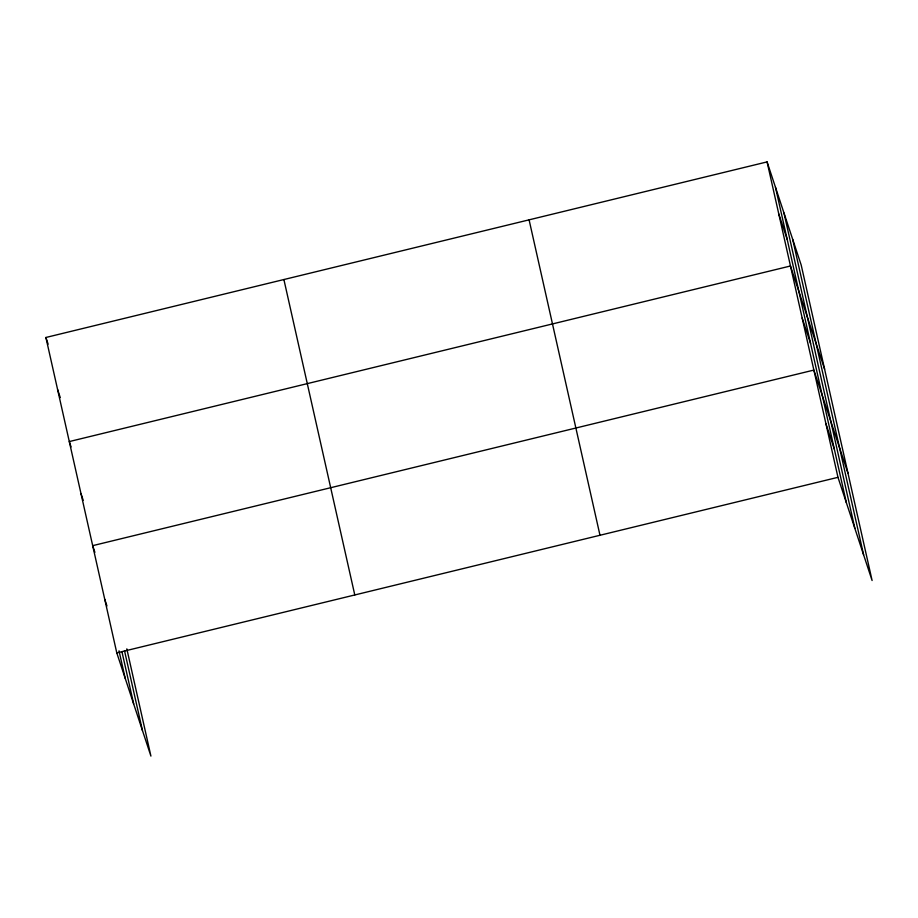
<?xml version="1.0" encoding="UTF-8"?>
<svg xmlns="http://www.w3.org/2000/svg" width="918" height="918" viewBox="0 0 918 918"><rect width="100%" height="100%" fill="white"/><g stroke="black" fill="none" stroke-linecap="round" stroke-linejoin="round"><path stroke-width="1.38" d="M126.822 648.854L150.919 756.099L116.793 652.905L45.9 337.48L767.081 161.901L801.207 265.095L872.1 580.52L837.973 477.326L767.081 161.901M116.793 652.905L837.973 477.326M778.774 213.94L787.174 239.346M824.605 369.185L790.467 265.99L69.298 441.569L71.065 446.917M802.171 318.03L810.571 343.435M847.991 473.275L813.864 370.08L92.684 545.659L94.898 552.338M825.913 423.703L834.313 449.097M45.9 337.48L48.115 344.158M57.593 389.519L60.255 397.54M80.991 493.609L83.205 500.299M104.744 599.282L106.947 605.96M792.716 239.426L863.609 554.851M783.972 212.976L854.865 528.389M775.48 187.295L846.373 502.72M529.089 219.838L599.982 535.263M283.892 279.531L354.784 594.956M124.504 650.678L142.428 730.43M121.945 651.723L133.684 703.98M119.007 650.805L125.192 678.299"/></g></svg>
